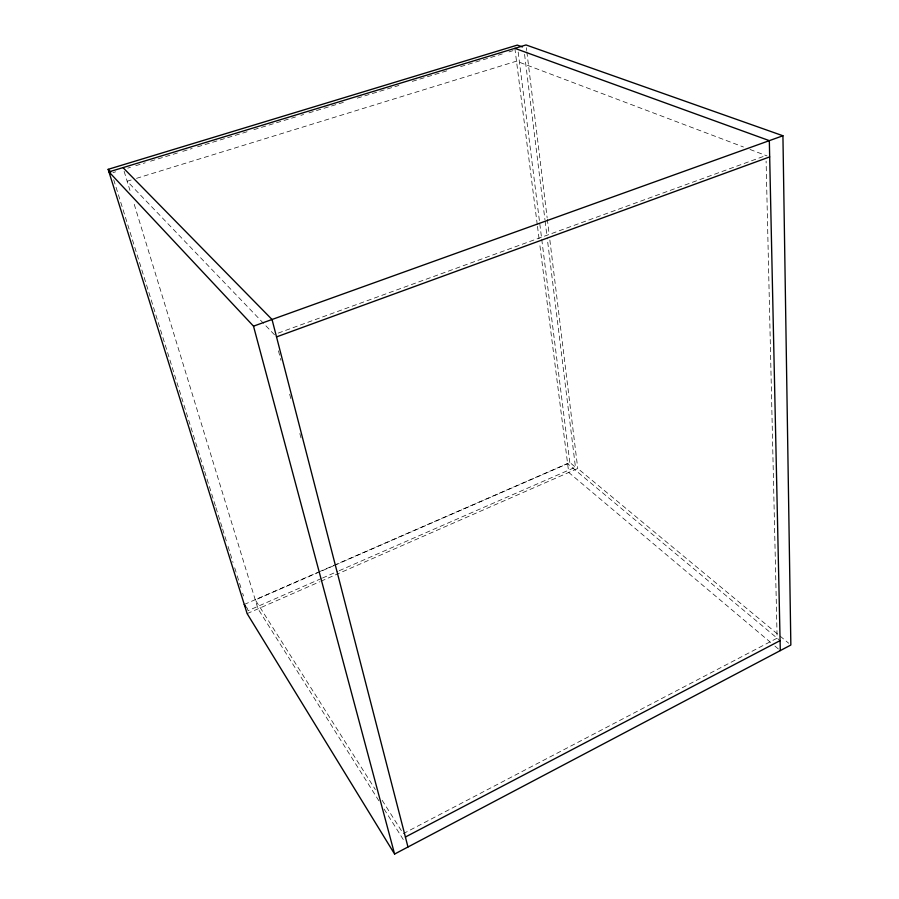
<?xml version="1.0" encoding="UTF-8"?>
<svg xmlns="http://www.w3.org/2000/svg" width="899" height="899" viewBox="0 0 899 899"><rect width="100%" height="100%" fill="white"/><g stroke="black" fill="none" stroke-linecap="round" stroke-linejoin="round"><path stroke-width="0.67" stroke-dasharray="4.5 3.37" d="M403.269 833.654L777.129 638.166L766.105 161.123M321.246 578.585L248.068 610.657L247.236 607.971M322.527 578.012L337.934 571.27M339.226 570.708L575.461 467.177L547.188 237.83M247.135 613.624L319.651 581.788M320.943 581.226L577.765 468.491L778.95 635.166M244.258 604.476L317.605 572.483M318.887 571.921L569.82 462.502L575.461 467.177M333.698 565.718L255.294 599.914L375.377 789.603M334.979 565.156L567.617 463.693L779.096 639.807M278.207 333.091L765.982 155.516M131.175 179.991L127.164 181.227L274.588 334.877M136.524 178.339L516.498 61.166L743.439 146.987M112.971 172.63L115.656 171.81M127.737 168.135L130.422 167.315M135.794 165.674L145.189 162.809M150.56 161.179L177.406 152.987M182.767 151.347L192.172 148.492M197.533 146.852L248.54 131.299M253.911 129.658L295.524 116.971M300.895 115.342L303.581 114.521M308.941 112.881L343.845 102.239M357.263 98.148L398.875 85.461M412.304 81.371L447.196 70.729M460.625 66.638L502.238 53.951M508.946 51.906L512.969 50.67M750.002 149.47L767.049 155.92M780.04 636.065L788.693 643.235M770.634 642.459L568.73 472.458L539.591 243.022M774.927 646.078L779.219 649.696M382.131 800.267L402.404 832.283M378.872 800.784L258.024 608.848L133.254 201.151M384.098 809.078L404.235 841.071M113.712 179.733L204.253 470.132M204.669 471.469L215.524 506.272M215.94 507.609L222.199 527.679M222.615 529.017L226.368 541.063M228.043 546.412L233.043 562.471M234.718 567.831L236.797 574.517M237.212 575.854L240.977 587.901M242.64 593.25L243.472 595.936M124.129 171.327L129.973 190.419M278.465 350.812L280.915 360.308M289.68 394.212L291.085 399.639M299.85 433.543L301.255 438.97M514.869 48.344L537.299 224.941M537.478 226.334L539.422 241.629M518.184 52.063L569.82 462.502M524.567 54.345L544.951 219.761M545.131 221.143L547.008 236.437M526.353 47.737L526.702 50.524M526.87 51.917L547.131 217.715M547.3 219.109L549.165 234.425M549.851 239.999L577.765 468.491"/><path stroke-width="1.35" d="M394.594 854.05L790.85 645.033L782.928 135.76L526.016 44.95L108.97 171.889L253.507 326.157L394.594 854.05L247.135 613.624L108.15 169.338L517.307 45.107L522.431 46.939M405.404 837.025L780.085 640.616M276.521 336.9L769.679 156.909M253.507 326.157L782.928 135.76M514.869 48.344L769.33 140.649L780.298 650.595M122.994 167.619L272.037 319.493L407.966 846.993M108.15 169.338L110.757 172.114M244.258 604.476L246.157 607.567"/></g></svg>
